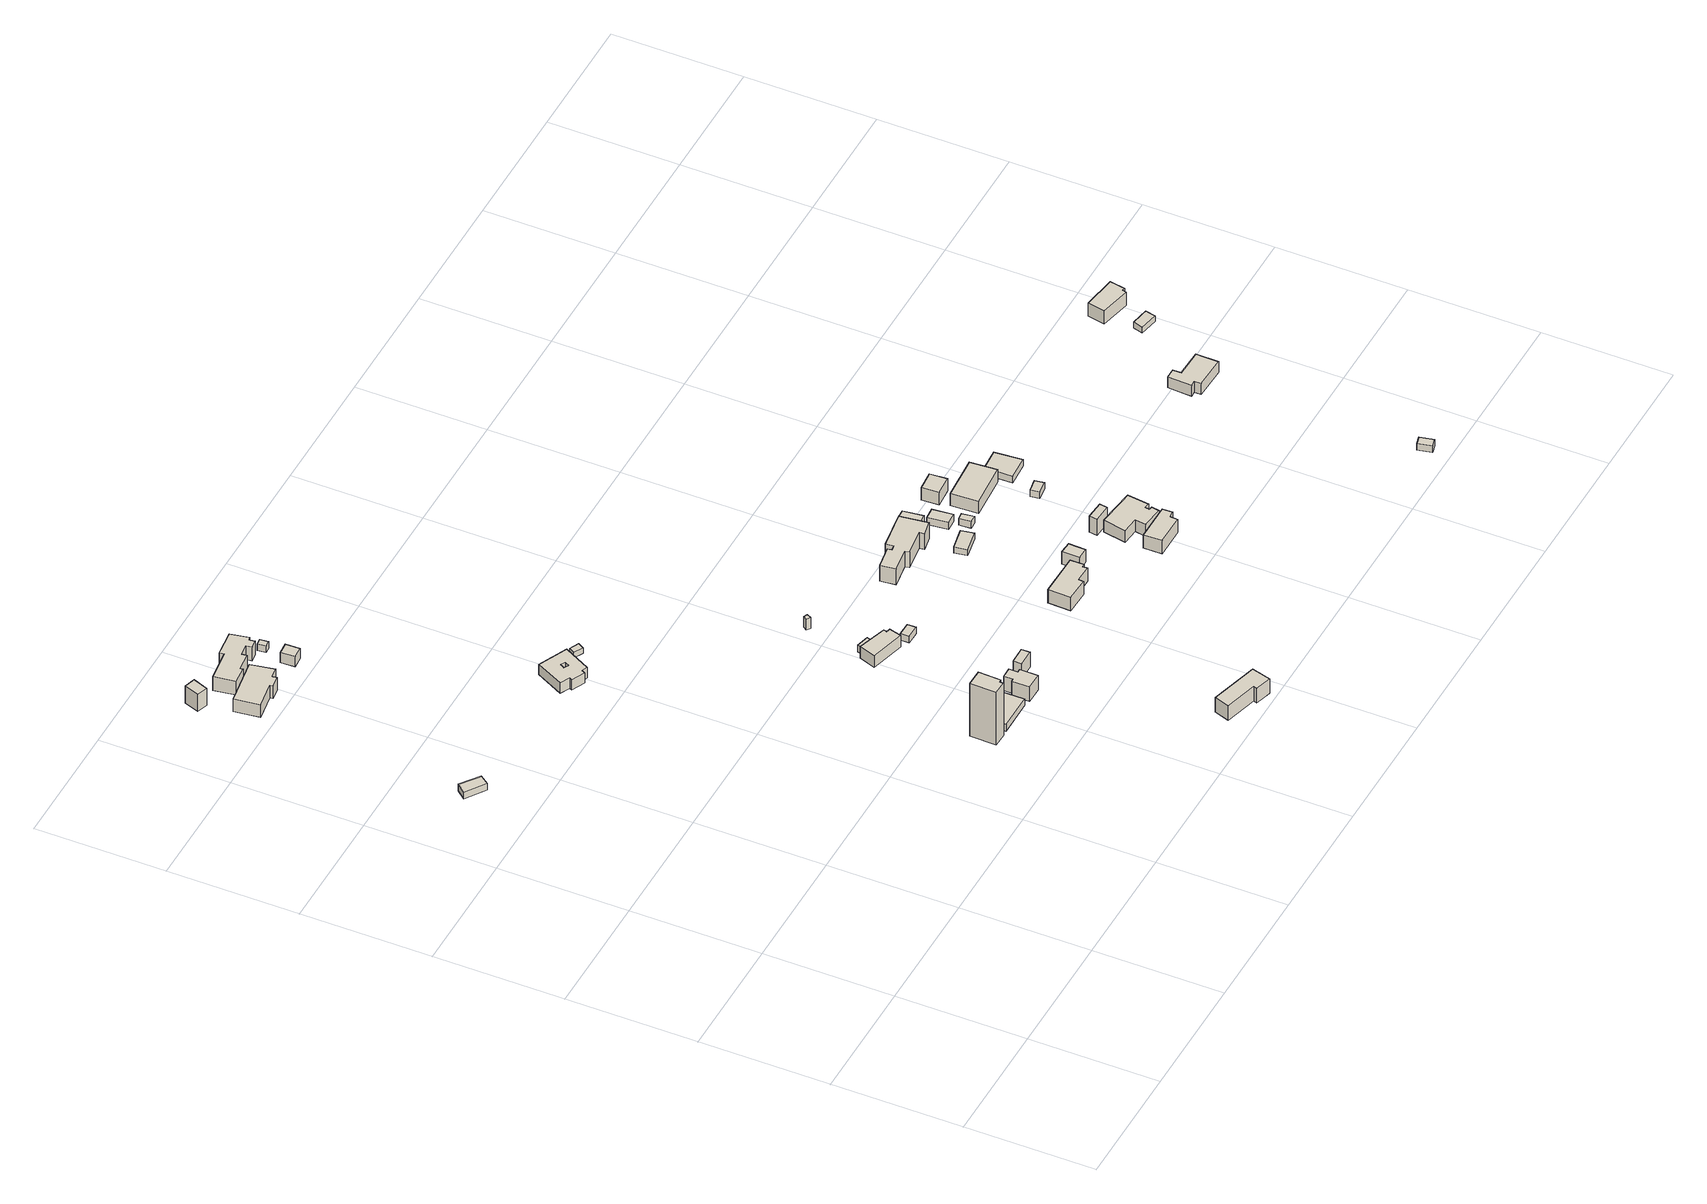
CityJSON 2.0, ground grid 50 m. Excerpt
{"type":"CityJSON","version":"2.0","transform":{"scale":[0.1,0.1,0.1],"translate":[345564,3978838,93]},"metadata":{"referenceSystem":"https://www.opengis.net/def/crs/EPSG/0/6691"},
"CityObjects":{
"building1":{"type":"Building","attributes":{"土砂災害警戒区域.現象区分":"2","土砂災害警戒区域.区域区分":"1","measuredHeight":3},"geometry":[{"type":"Solid","lod":"1","boundaries":[[[[0,1,2,3]],[[2,4,5,3]],[[1,6,4,2]],[[0,7,6,1]],[[3,5,7,0]],[[4,6,7,5]]]]}]},
"building2":{"type":"Building","attributes":{"measuredHeight":7.8},"geometry":[{"type":"Solid","lod":"1","boundaries":[[[[8,9,10,11]],[[10,12,13,11]],[[9,14,12,10]],[[8,15,14,9]],[[11,13,15,8]],[[12,14,15,13]]]]}]},
"building3":{"type":"Building","attributes":{"土砂災害警戒区域.現象区分":"2","土砂災害警戒区域.区域区分":"1","measuredHeight":8},"geometry":[{"type":"Solid","lod":"1","boundaries":[[[[16,17,18,19,20,21,22,23]],[[22,24,25,23]],[[21,26,24,22]],[[20,27,26,21]],[[19,28,27,20]],[[18,29,28,19]],[[17,30,29,18]],[[16,31,30,17]],[[23,25,31,16]],[[24,26,27,28,29,30,31,25]]]]}]},
"building4":{"type":"Building","attributes":{"土砂災害警戒区域.現象区分":"2","土砂災害警戒区域.区域区分":"1","measuredHeight":9.1},"geometry":[{"type":"Solid","lod":"1","boundaries":[[[[32,33,34,35,36,37,38,39,40,41,42,43,44,45]],[[44,46,47,45]],[[43,48,46,44]],[[42,49,48,43]],[[41,50,49,42]],[[40,51,50,41]],[[39,52,51,40]],[[38,53,52,39]],[[37,54,53,38]],[[36,55,54,37]],[[35,56,55,36]],[[34,57,56,35]],[[33,58,57,34]],[[32,59,58,33]],[[45,47,59,32]],[[46,48,49,50,51,52,53,54,55,56,57,58,59,47]]]]}]},
"building5":{"type":"Building","attributes":{"土砂災害警戒区域.現象区分":"2","土砂災害警戒区域.区域区分":"1","measuredHeight":4.6},"geometry":[{"type":"Solid","lod":"1","boundaries":[[[[60,61,62,63]],[[62,64,65,63]],[[61,66,64,62]],[[60,67,66,61]],[[63,65,67,60]],[[64,66,67,65]]]]}]},
"building6":{"type":"Building","attributes":{"土砂災害警戒区域.現象区分":"2","土砂災害警戒区域.区域区分":"1","measuredHeight":3},"geometry":[{"type":"Solid","lod":"1","boundaries":[[[[68,69,70,71]],[[70,72,73,71]],[[69,74,72,70]],[[68,75,74,69]],[[71,73,75,68]],[[72,74,75,73]]]]}]},
"building7":{"type":"Building","attributes":{"measuredHeight":5.2},"geometry":[{"type":"Solid","lod":"1","boundaries":[[[[76,77,78,79,80,81,82,83],[84,85,86,87]],[[82,88,89,83]],[[81,90,88,82]],[[80,91,90,81]],[[79,92,91,80]],[[78,93,92,79]],[[77,94,93,78]],[[76,95,94,77]],[[83,89,95,76]],[[86,96,97,87]],[[85,98,96,86]],[[84,99,98,85]],[[87,97,99,84]],[[88,90,91,92,93,94,95,89],[96,98,99,97]]]]}]},
"building8":{"type":"Building","attributes":{"measuredHeight":26.4},"geometry":[{"type":"Solid","lod":"1","boundaries":[[[[100,101,102,103,104,105]],[[104,106,107,105]],[[103,108,106,104]],[[102,109,108,103]],[[101,110,109,102]],[[100,111,110,101]],[[105,107,111,100]],[[106,108,109,110,111,107]]]]}]},
"building9":{"type":"Building","attributes":{"measuredHeight":2.5},"geometry":[{"type":"Solid","lod":"1","boundaries":[[[[112,113,114,115]],[[114,116,117,115]],[[113,118,116,114]],[[112,119,118,113]],[[115,117,119,112]],[[116,118,119,117]]]]}]},
"building10":{"type":"Building","attributes":{"measuredHeight":3},"geometry":[{"type":"Solid","lod":"1","boundaries":[[[[120,121,122,123,124,125,126,127]],[[126,128,129,127]],[[125,130,128,126]],[[124,131,130,125]],[[123,132,131,124]],[[122,133,132,123]],[[121,134,133,122]],[[120,135,134,121]],[[127,129,135,120]],[[128,130,131,132,133,134,135,129]]]]}]},
"building11":{"type":"Building","attributes":{"measuredHeight":9.5},"geometry":[{"type":"Solid","lod":"1","boundaries":[[[[136,137,138,139,140,141,142,143]],[[142,144,145,143]],[[141,146,144,142]],[[140,147,146,141]],[[139,148,147,140]],[[138,149,148,139]],[[137,150,149,138]],[[136,151,150,137]],[[143,145,151,136]],[[144,146,147,148,149,150,151,145]]]]}]},
"building12":{"type":"Building","attributes":{"measuredHeight":8},"geometry":[{"type":"Solid","lod":"1","boundaries":[[[[152,153,154,155,156,157]],[[156,158,159,157]],[[155,160,158,156]],[[154,161,160,155]],[[153,162,161,154]],[[152,163,162,153]],[[157,159,163,152]],[[158,160,161,162,163,159]]]]}]},
"building13":{"type":"Building","attributes":{"measuredHeight":6.8},"geometry":[{"type":"Solid","lod":"1","boundaries":[[[[164,165,166,167]],[[166,168,169,167]],[[165,170,168,166]],[[164,171,170,165]],[[167,169,171,164]],[[168,170,171,169]]]]}]},
"building14":{"type":"Building","attributes":{"measuredHeight":7.2},"geometry":[{"type":"Solid","lod":"1","boundaries":[[[[172,173,174,175,176,177]],[[176,178,179,177]],[[175,180,178,176]],[[174,181,180,175]],[[173,182,181,174]],[[172,183,182,173]],[[177,179,183,172]],[[178,180,181,182,183,179]]]]}]},
"building15":{"type":"Building","attributes":{"measuredHeight":3},"geometry":[{"type":"Solid","lod":"1","boundaries":[[[[184,185,186,187]],[[186,188,189,187]],[[185,190,188,186]],[[184,191,190,185]],[[187,189,191,184]],[[188,190,191,189]]]]}]},
"building16":{"type":"Building","attributes":{"measuredHeight":5},"geometry":[{"type":"Solid","lod":"1","boundaries":[[[[192,193,194,195]],[[194,196,197,195]],[[193,198,196,194]],[[192,199,198,193]],[[195,197,199,192]],[[196,198,199,197]]]]}]},
"building17":{"type":"Building","attributes":{"measuredHeight":3},"geometry":[{"type":"Solid","lod":"1","boundaries":[[[[200,201,202,203]],[[202,204,205,203]],[[201,206,204,202]],[[200,207,206,201]],[[203,205,207,200]],[[204,206,207,205]]]]}]},
"building18":{"type":"Building","attributes":{"measuredHeight":6.8},"geometry":[{"type":"Solid","lod":"1","boundaries":[[[[208,209,210,211,212,213,214,215]],[[214,216,217,215]],[[213,218,216,214]],[[212,219,218,213]],[[211,220,219,212]],[[210,221,220,211]],[[209,222,221,210]],[[208,223,222,209]],[[215,217,223,208]],[[216,218,219,220,221,222,223,217]]]]}]},
"building19":{"type":"Building","attributes":{"measuredHeight":10.5},"geometry":[{"type":"Solid","lod":"1","boundaries":[[[[224,225,226,227,228,229,230,231,232,233,234,235]],[[234,236,237,235]],[[233,238,236,234]],[[232,239,238,233]],[[231,240,239,232]],[[230,241,240,231]],[[229,242,241,230]],[[228,243,242,229]],[[227,244,243,228]],[[226,245,244,227]],[[225,246,245,226]],[[224,247,246,225]],[[235,237,247,224]],[[236,238,239,240,241,242,243,244,245,246,247,237]]]]}]},
"building20":{"type":"Building","attributes":{"measuredHeight":5.6},"geometry":[{"type":"Solid","lod":"1","boundaries":[[[[248,249,250,251]],[[250,252,253,251]],[[249,254,252,250]],[[248,255,254,249]],[[251,253,255,248]],[[252,254,255,253]]]]}]},
"building21":{"type":"Building","attributes":{"measuredHeight":2.6},"geometry":[{"type":"Solid","lod":"1","boundaries":[[[[256,257,258,259]],[[258,260,261,259]],[[257,262,260,258]],[[256,263,262,257]],[[259,261,263,256]],[[260,262,263,261]]]]}]},
"building22":{"type":"Building","attributes":{"measuredHeight":3.8},"geometry":[{"type":"Solid","lod":"1","boundaries":[[[[264,265,266,267]],[[266,268,269,267]],[[265,270,268,266]],[[264,271,270,265]],[[267,269,271,264]],[[268,270,271,269]]]]}]},
"building23":{"type":"Building","attributes":{"measuredHeight":3.2},"geometry":[{"type":"Solid","lod":"1","boundaries":[[[[272,273,274,275]],[[274,276,277,275]],[[273,278,276,274]],[[272,279,278,273]],[[275,277,279,272]],[[276,278,279,277]]]]}]},
"building24":{"type":"Building","attributes":{"measuredHeight":3},"geometry":[{"type":"Solid","lod":"1","boundaries":[[[[280,281,282,283]],[[282,284,285,283]],[[281,286,284,282]],[[280,287,286,281]],[[283,285,287,280]],[[284,286,287,285]]]]}]},
"building25":{"type":"Building","attributes":{"measuredHeight":7.3},"geometry":[{"type":"Solid","lod":"1","boundaries":[[[[288,289,290,291,292,293]],[[292,294,295,293]],[[291,296,294,292]],[[290,297,296,291]],[[289,298,297,290]],[[288,299,298,289]],[[293,295,299,288]],[[294,296,297,298,299,295]]]]}]},
"building26":{"type":"Building","attributes":{"measuredHeight":7.3},"geometry":[{"type":"Solid","lod":"1","boundaries":[[[[300,301,302,303]],[[302,304,305,303]],[[301,306,304,302]],[[300,307,306,301]],[[303,305,307,300]],[[304,306,307,305]]]]}]},
"building27":{"type":"Building","attributes":{"measuredHeight":7.5},"geometry":[{"type":"Solid","lod":"1","boundaries":[[[[308,309,310,311,312,313,314,315,316,317]],[[316,318,319,317]],[[315,320,318,316]],[[314,321,320,315]],[[313,322,321,314]],[[312,323,322,313]],[[311,324,323,312]],[[310,325,324,311]],[[309,326,325,310]],[[308,327,326,309]],[[317,319,327,308]],[[318,320,321,322,323,324,325,326,327,319]]]]}]},
"building28":{"type":"Building","attributes":{"measuredHeight":6.3},"geometry":[{"type":"Solid","lod":"1","boundaries":[[[[328,329,330,331]],[[330,332,333,331]],[[329,334,332,330]],[[328,335,334,329]],[[331,333,335,328]],[[332,334,335,333]]]]}]},
"building29":{"type":"Building","attributes":{"measuredHeight":7.8},"geometry":[{"type":"Solid","lod":"1","boundaries":[[[[336,337,338,339]],[[338,340,341,339]],[[337,342,340,338]],[[336,343,342,337]],[[339,341,343,336]],[[340,342,343,341]]]]}]},
"building30":{"type":"Building","attributes":{"measuredHeight":3},"geometry":[{"type":"Solid","lod":"1","boundaries":[[[[344,345,346,347]],[[346,348,349,347]],[[345,350,348,346]],[[344,351,350,345]],[[347,349,351,344]],[[348,350,351,349]]]]}]},
"building31":{"type":"Building","attributes":{"measuredHeight":3},"geometry":[{"type":"Solid","lod":"1","boundaries":[[[[352,353,354,355]],[[354,356,357,355]],[[353,358,356,354]],[[352,359,358,353]],[[355,357,359,352]],[[356,358,359,357]]]]}]},
"building32":{"type":"Building","attributes":{"measuredHeight":3},"geometry":[{"type":"Solid","lod":"1","boundaries":[[[[360,361,362,363]],[[362,364,365,363]],[[361,366,364,362]],[[360,367,366,361]],[[363,365,367,360]],[[364,366,367,365]]]]}]},
"building33":{"type":"Building","attributes":{"measuredHeight":6.5},"geometry":[{"type":"Solid","lod":"1","boundaries":[[[[368,369,370,371,372,373,374,375]],[[374,376,377,375]],[[373,378,376,374]],[[372,379,378,373]],[[371,380,379,372]],[[370,381,380,371]],[[369,382,381,370]],[[368,383,382,369]],[[375,377,383,368]],[[376,378,379,380,381,382,383,377]]]]}]},
"building34":{"type":"Building","attributes":{"measuredHeight":2.6},"geometry":[{"type":"Solid","lod":"1","boundaries":[[[[384,385,386,387]],[[386,388,389,387]],[[385,390,388,386]],[[384,391,390,385]],[[387,389,391,384]],[[388,390,391,389]]]]}]},
"building35":{"type":"Building","attributes":{"measuredHeight":8.3},"geometry":[{"type":"Solid","lod":"1","boundaries":[[[[392,393,394,395,396,397]],[[396,398,399,397]],[[395,400,398,396]],[[394,401,400,395]],[[393,402,401,394]],[[392,403,402,393]],[[397,399,403,392]],[[398,400,401,402,403,399]]]]}]}
},
"vertices":[
[260,2181,121],[236,2148,121],[160,2199,121],[189,2234,121],[160,2199,151],[189,2234,151],[236,2148,151],[260,2181,151],
[65,3169,285],[44,3111,285],[3,3125,285],[23,3182,285],[3,3125,363],[23,3182,363],[44,3111,363],[65,3169,363],
[300,3075,224],[317,2984,224],[278,2978,224],[281,2960,224],[236,2953,224],[234,2965,224],[131,2950,224],[116,3047,224],[131,2950,281],[116,3047,281],[234,2965,281],[236,2953,281],[281,2960,281],[278,2978,281],[317,2984,281],[300,3075,281],
[182,3155,226],[304,3171,226],[301,3189,226],[403,3200,226],[418,3129,226],[405,3126,226],[408,3104,226],[376,3100,226],[372,3122,226],[328,3117,226],[331,3098,226],[261,3089,226],[262,3079,226],[195,3072,226],[262,3079,288],[195,3072,288],[261,3089,288],[331,3098,288],[328,3117,288],[372,3122,288],[376,3100,288],[408,3104,288],[405,3126,288],[418,3129,288],[403,3200,288],[301,3189,288],[304,3171,288],[182,3155,288],
[467,3019,214],[469,2964,214],[424,2962,214],[421,3016,214],[424,2962,260],[421,3016,260],[469,2964,260],[467,3019,260],
[456,3111,225],[459,3078,225],[435,3076,225],[431,3108,225],[435,3076,255],[431,3108,255],[459,3078,255],[456,3111,255],
[875,2079,144],[854,2088,144],[846,2076,144],[796,2100,144],[801,2110,144],[764,2128,144],[818,2235,144],[930,2184,144],[858,2142,144],[867,2159,144],[850,2168,144],[841,2152,144],[818,2235,190],[930,2184,190],[764,2128,190],[801,2110,190],[796,2100,190],[846,2076,190],[854,2088,190],[875,2079,190],[850,2168,190],[841,2152,190],[867,2159,190],[858,2142,190],
[1267,829,49],[1333,828,49],[1330,742,49],[1319,742,49],[1319,727,49],[1265,728,49],[1319,727,288],[1265,728,288],[1319,742,288],[1330,742,288],[1333,828,288],[1267,829,288],
[987,2166,152],[973,2143,152],[937,2161,152],[951,2183,152],[937,2161,177],[951,2183,177],[973,2143,177],[987,2166,177],
[1403,805,49],[1442,805,49],[1444,826,49],[1488,823,49],[1489,730,49],[1343,729,49],[1348,834,49],[1403,833,49],[1348,834,79],[1403,833,79],[1343,729,79],[1489,730,79],[1488,823,79],[1444,826,79],[1442,805,79],[1403,805,79],
[1502,785,61],[1515,786,61],[1514,821,61],[1556,821,61],[1556,787,61],[1570,787,61],[1569,717,61],[1503,717,61],[1569,717,126],[1503,717,126],[1570,787,126],[1556,787,126],[1556,821,126],[1514,821,126],[1515,786,126],[1502,785,126],
[1914,76,61],[1894,3,61],[1830,20,61],[1834,34,61],[1708,68,61],[1728,127,61],[1708,68,127],[1728,127,127],[1834,34,127],[1830,20,127],[1894,3,127],[1914,76,127],
[1662,826,60],[1662,792,60],[1595,791,60],[1597,825,60],[1595,791,128],[1597,825,128],[1662,792,128],[1662,826,128],
[1574,1301,50],[1570,1288,50],[1586,1284,50],[1573,1236,50],[1440,1273,50],[1463,1336,50],[1440,1273,103],[1463,1336,103],[1573,1236,103],[1586,1284,103],[1570,1288,103],[1574,1301,103],
[1536,1345,52],[1529,1326,52],[1481,1341,52],[1486,1357,52],[1481,1341,82],[1486,1357,82],[1529,1326,82],[1536,1345,82],
[1511,1558,74],[1502,1541,74],[1487,1551,74],[1497,1566,74],[1487,1551,123],[1497,1566,123],[1502,1541,123],[1511,1558,123],
[1658,1253,49],[1658,1220,49],[1606,1220,49],[1606,1254,49],[1606,1220,79],[1606,1254,79],[1658,1220,79],[1658,1253,79],
[1998,801,43],[2001,889,43],[2169,887,43],[2170,834,43],[2158,834,43],[2158,816,43],[2092,817,43],[2091,798,43],[2092,817,103],[2091,798,103],[2158,816,103],[2158,834,103],[2170,834,103],[2169,887,103],[2001,889,103],[1998,801,103],
[2105,1502,45],[2120,1393,45],[2062,1383,45],[2059,1402,45],[1957,1389,45],[1951,1405,45],[1858,1391,45],[1850,1450,45],[1938,1464,45],[1942,1447,45],[1960,1450,45],[1956,1480,45],[1960,1450,116],[1956,1480,116],[1942,1447,116],[1938,1464,116],[1850,1450,116],[1858,1391,116],[1951,1405,116],[1957,1389,116],[2059,1402,116],[2062,1383,116],[2120,1393,116],[2105,1502,116],
[2253,933,35],[2251,868,35],[2205,868,35],[2207,936,35],[2205,868,92],[2207,936,92],[2251,868,92],[2253,933,92],
[2184,1307,36],[2193,1257,36],[2106,1241,36],[2098,1291,36],[2106,1241,63],[2098,1291,63],[2193,1257,63],[2184,1307,63],
[2169,1518,45],[2179,1440,45],[2138,1437,45],[2129,1517,45],[2138,1437,82],[2129,1517,82],[2179,1440,82],[2169,1518,82],
[2234,1439,36],[2243,1360,36],[2198,1357,36],[2189,1436,36],[2198,1357,68],[2189,1436,68],[2243,1360,68],[2234,1439,68],
[2262,1342,34],[2269,1294,34],[2239,1292,34],[2235,1338,34],[2239,1292,64],[2235,1338,64],[2269,1294,64],[2262,1342,64],
[2539,719,43],[2541,680,43],[2516,678,43],[2515,648,43],[2394,648,43],[2393,719,43],[2394,648,103],[2393,719,103],[2515,648,103],[2516,678,103],[2541,680,103],[2539,719,103],
[2473,922,27],[2469,892,27],[2399,896,27],[2402,927,27],[2399,896,100],[2402,927,100],[2469,892,100],[2473,922,100],
[2565,861,37],[2555,778,37],[2535,780,37],[2533,764,37],[2546,761,37],[2540,731,37],[2456,741,37],[2463,783,37],[2398,790,37],[2415,879,37],[2398,790,90],[2415,879,90],[2463,783,90],[2456,741,90],[2540,731,90],[2546,761,90],[2533,764,90],[2535,780,90],[2555,778,90],[2565,861,90],
[2369,1445,40],[2293,1439,40],[2289,1505,40],[2365,1511,40],[2289,1505,96],[2365,1511,96],[2293,1439,96],[2369,1445,96],
[2486,1419,31],[2494,1316,31],[2320,1304,31],[2315,1408,31],[2320,1304,87],[2315,1408,87],[2494,1316,87],[2486,1419,87],
[2530,1196,25],[2536,1159,25],[2485,1153,25],[2480,1188,25],[2485,1153,55],[2480,1188,55],[2536,1159,55],[2530,1196,55],
[2598,1382,27],[2608,1276,27],[2515,1270,27],[2513,1376,27],[2515,1270,57],[2513,1376,57],[2608,1276,57],[2598,1382,57],
[3301,120,21],[3313,67,21],[3280,58,21],[3268,112,21],[3280,58,51],[3268,112,51],[3313,67,51],[3301,120,51],
[3345,981,10],[3343,895,10],[3217,899,10],[3216,926,10],[3194,924,10],[3198,1017,10],[3237,1017,10],[3238,984,10],[3237,1017,59],[3238,984,59],[3198,1017,59],[3194,924,59],[3216,926,59],[3217,899,59],[3343,895,59],[3345,981,59],
[3473,1232,29],[3464,1192,29],[3392,1206,29],[3403,1244,29],[3392,1206,55],[3403,1244,55],[3464,1192,55],[3473,1232,55],
[3517,1386,34],[3507,1328,34],[3496,1329,34],[3491,1314,34],[3372,1339,34],[3386,1407,34],[3372,1339,93],[3386,1407,93],[3491,1314,93],[3496,1329,93],[3507,1328,93],[3517,1386,93]
]}
